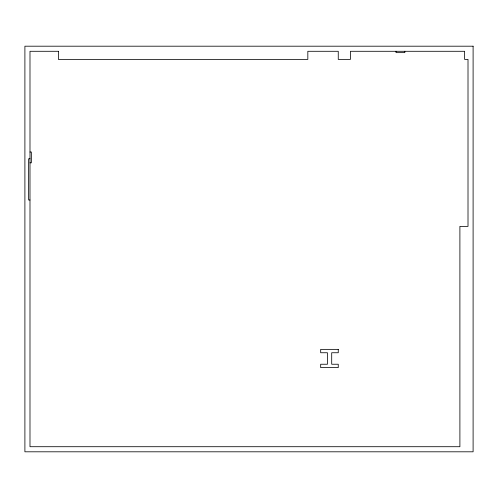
<?xml version="1.0" encoding="UTF-8"?>
<svg xmlns="http://www.w3.org/2000/svg" width="498" height="498" viewBox="0 0 498 498"><rect width="100%" height="100%" fill="white"/><g stroke="black" fill="none" stroke-linecap="round" stroke-linejoin="round"><path stroke-width="0.75" d="M29.992 152.014L31.343 152.014L31.343 162.827L29.992 162.827M29.992 158.775L28.641 158.775L28.641 200.009L29.992 200.009M404.824 51.288L404.824 52.639L396.035 52.639L396.035 51.288M473.1 46.196L24.9 46.196L24.9 451.804L473.1 451.804L473.1 46.196M58.384 51.288L29.992 51.288L29.992 446.712L459.897 446.712L459.897 226.372L468.008 226.372L468.008 59.399L464.628 59.399L464.628 51.288L350.424 51.288L350.424 59.399L338.254 59.399L338.254 51.288L307.832 51.288L307.832 59.399L58.384 59.399L58.384 51.288M338.254 349.366L320.681 349.366L320.681 352.746L327.441 352.746L327.441 364.237L320.681 364.237L320.681 367.617L338.254 367.617L338.254 364.237L331.705 364.237L331.705 352.746L338.254 352.746L338.254 349.366"/></g></svg>
